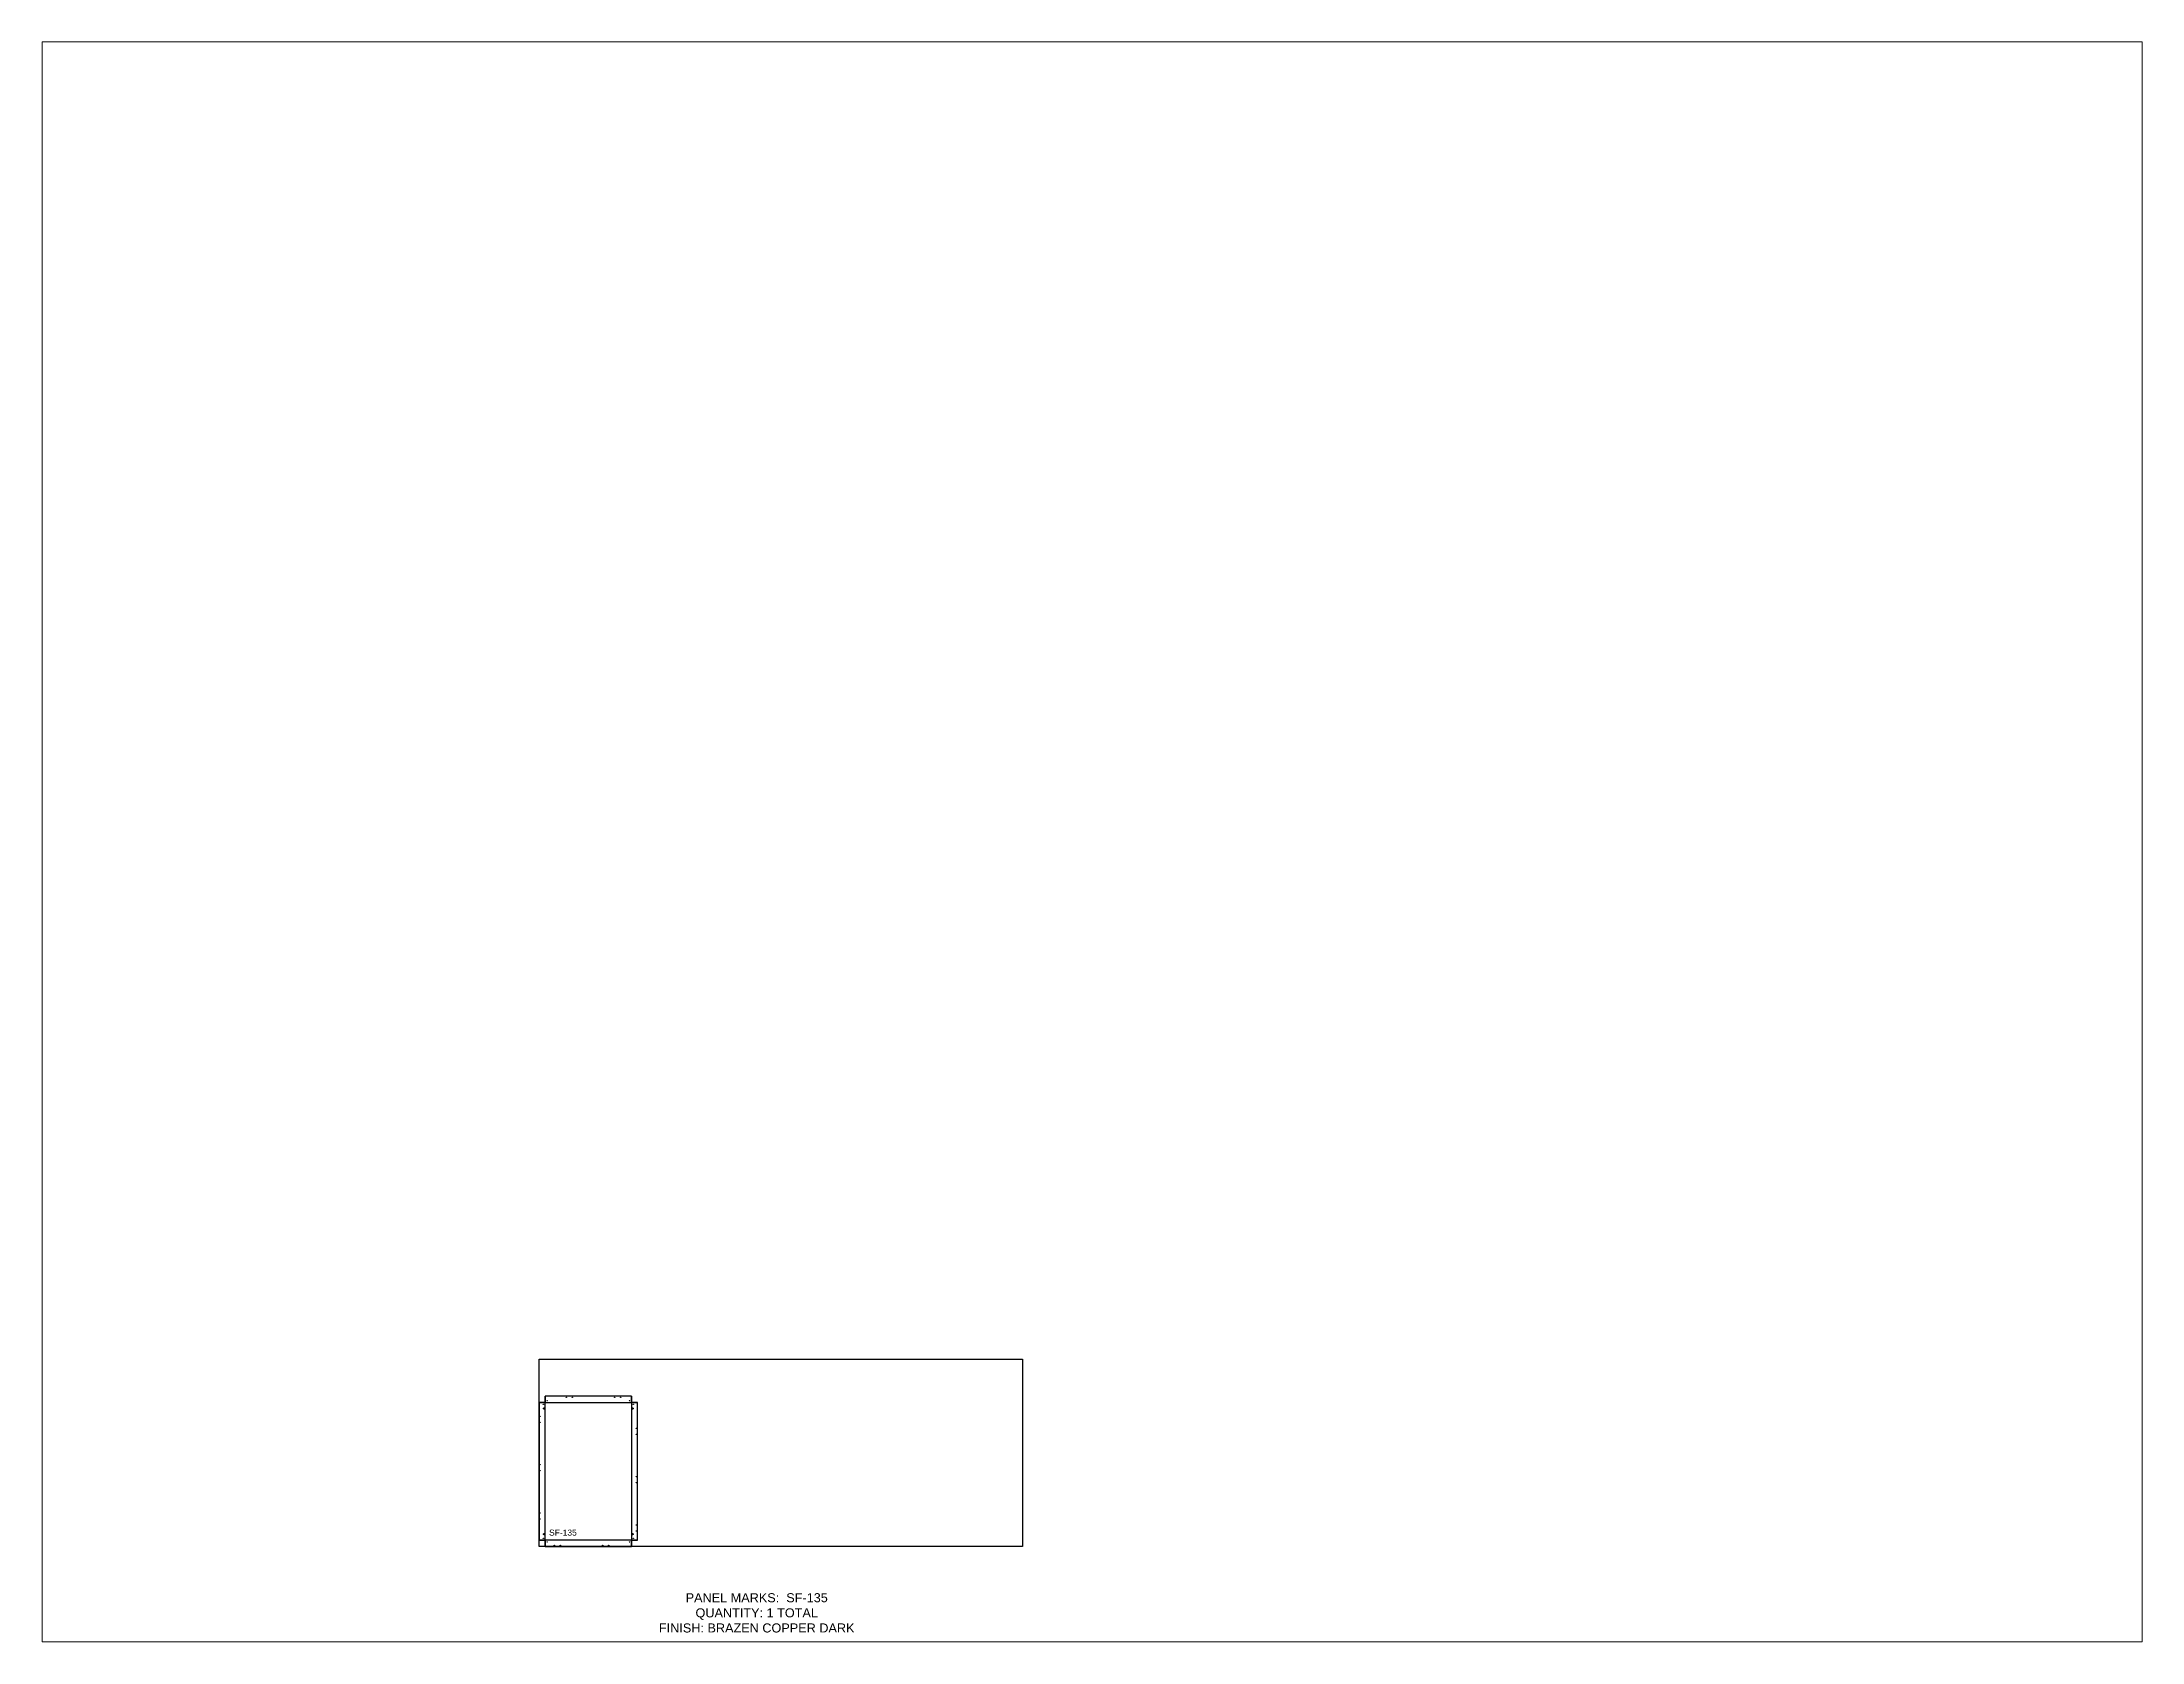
# Paper-space layout 'Layout1' of a CAD drawing. Header units: inches. Extents: x 1.05 to 9.45, y 0.8 to 7.2.
# The model-space entities are those that its viewports show. They can reach past a viewport. Long polylines and large blocks are cut down to what shows.
import ezdxf

# ---------------------------------------------------------------- set-up
doc = ezdxf.new("R2010")
doc.units = ezdxf.units.IN
doc.header["$MEASUREMENT"] = 0
doc.linetypes.add('HIDDEN', pattern=[0.375, 0.25, -0.125])
doc.linetypes.add('PHANTOM', pattern=[2.5, 1.25, -0.25, 0.25, -0.25, 0.25, -0.25])
for name, color, linetype in [('CUT', 7, 'Continuous'), ('DIMS', 1, 'Continuous'), ('HOLES', 6, 'Continuous'), ('ROUT', 1, 'HIDDEN'), ('SHEET', 5, 'PHANTOM'), ('TEXT', 2, 'PHANTOM'), ('WEEPS', 3, 'HIDDEN')]:
    doc.layers.add(name, color=color, linetype=linetype)
doc.styles.get("Standard").update_dxf_attribs({"font": 'arial.ttf'})

msp = doc.modelspace()

# ---------------------------------------------------------------- linework, layer by layer
at = {"layer": 'CUT', "ltscale": 0.25}
msp.add_lwpolyline([(0, 47.63), (0, 2.06), (2.06, 2.06), (2.06, 0), (30.56, 0), (30.56, 2.06), (32.62, 2.06), (32.62, 47.63), (30.56, 47.63), (30.56, 49.7), (2.06, 49.7), (2.06, 47.63), (0, 47.63)], dxfattribs=at)
at = {"layer": 'HOLES', "ltscale": 0.25}
for centre in [(9.07, 49.32), (11.07, 49.32), (25.06, 49.32), (27.06, 49.32), (0.37, 43.06), (1.44, 47), (2.69, 48.26), (29.94, 48.26), (31.19, 47.01), (0.37, 41.06), (32.25, 39.06), (32.25, 37.06), (0.37, 27.06), (0.37, 25.06), (32.25, 23.06), (32.25, 21.06), (0.37, 11.07), (0.37, 9.07), (32.25, 7.07), (1.44, 2.69), (2.69, 1.44), (5.07, 0.37), (7.07, 0.37), (21.06, 0.37), (23.06, 0.37), (29.94, 1.44), (31.19, 2.69), (32.25, 5.07)]:
    msp.add_circle(centre, 0.0625, dxfattribs=at)
at = {"layer": 'ROUT', "ltscale": 0.25}
for p, q in [((2.06, 0), (2.06, 49.7)), ((30.56, 49.7), (30.56, 0)), ((0, 47.63), (32.62, 47.63)), ((32.62, 2.06), (0, 2.06))]:
    msp.add_line(p, q, dxfattribs=at)
at = {"layer": 'SHEET'}
msp.add_lwpolyline([(0, 62), (160, 62), (160, 0), (0, 0)], close=True, dxfattribs=at)
at = {"layer": 'WEEPS', "ltscale": 0.25}
for centre in [(1.66, 45.63), (30.97, 45.63), (1.66, 4.06), (30.97, 4.06)]:
    msp.add_circle(centre, 0.188, dxfattribs=at)

# ---------------------------------------------------------------- texts
at = {"layer": 'DIMS', "ltscale": 0.25, "insert": (7.91, 5.57), "char_height": 2, "attachment_point": 2}
msp.add_mtext_dynamic_manual_height_columns('SF-135', width=3.0859, gutter_width=10, heights=[2.07], dxfattribs=at)
at = {"layer": 'TEXT', "insert": (72.05, -22.01), "char_height": 3, "attachment_point": 5}
msp.add_mtext_dynamic_manual_height_columns('\\pxt44;PANEL MARKS:  SF-135\\P\\ptz;QUANTITY: 1 TOTAL\\PFINISH: BRAZEN COPPER DARK', width=199.7409, gutter_width=1, heights=[0], dxfattribs=at)

psp = doc.layouts.get("Layout1")

# ---------------------------------------------------------------- viewports
at = {"layer": 'CUT'}
psp.add_viewport(center=(5.25, 4), size=(8.4, 6.4), view_center_point=(183.0157, 233.1318), view_height=529.538938, dxfattribs=at)

doc.saveas('drawing.dxf')
